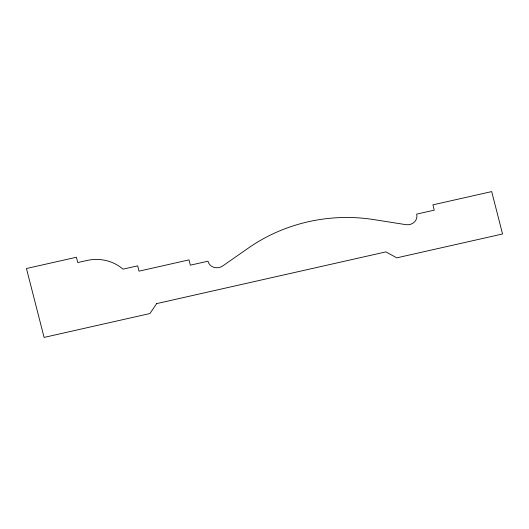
<?xml version="1.0" encoding="UTF-8"?>
<svg xmlns="http://www.w3.org/2000/svg" width="529" height="529" viewBox="0 0 529 529"><rect width="100%" height="100%" fill="white"/><g stroke="black" fill="none" stroke-linecap="round" stroke-linejoin="round"><path stroke-width="0.79" d="M156.67 303.606L149.892 313.545L44.099 337.416L26.45 268.52L76.407 257.246L77.77 262.549L87.192 260.42A38.921 35.185 -5.2 0 1 122.979 269.162L137.679 265.849L139.034 271.152L188.992 259.878L190.354 265.174L207.983 261.2A9.264 8.378 -5.2 0 0 222.623 266.014L248.789 247.79A158.469 143.266 -5.2 0 1 373.798 219.588L405.935 224.66A9.264 8.378 -5.2 0 0 416.64 214.126L434.269 210.145L432.914 204.849L491.692 191.584L502.55 233.983L396.75 257.848L385.899 251.89L156.67 303.606"/></g></svg>
